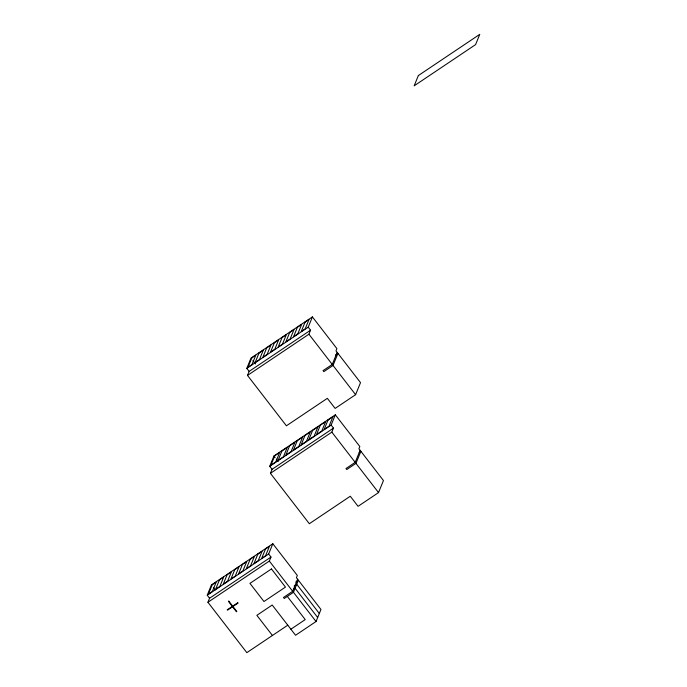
<?xml version="1.0" encoding="UTF-8"?>
<svg xmlns="http://www.w3.org/2000/svg" width="687" height="687" viewBox="0 0 687 687"><rect width="100%" height="100%" fill="white"/><g stroke="black" fill="none" stroke-linecap="round" stroke-linejoin="round"><path stroke-width="1.03" d="M249.141 371.401L246.805 368.378L250.995 358.107L312.405 316.905L336.896 348.618L335.986 350.851L360.52 382.625L355.6 394.682L335.136 408.413L327.347 398.34L286.41 425.803L247.5 375.42L249.141 371.401L310.55 330.198L308.214 327.175L312.405 316.905M247.5 375.42L308.91 334.217L310.55 330.198M287.784 625.179L246.839 652.65L207.929 602.267L209.569 598.248L207.234 595.225L211.424 584.955L272.833 543.752L297.325 575.457L296.415 577.69L320.958 609.472L316.037 621.52L295.565 635.26L272.215 605.024L256.861 615.329L272.43 635.484M272.069 469.315L269.733 466.293L273.924 456.022L335.333 414.819L359.825 446.524L358.915 448.757L383.449 480.539L378.537 492.588L358.064 506.328L350.284 496.246L309.339 523.717L270.429 473.334L272.069 469.315L333.478 428.113L331.143 425.09L335.333 414.819M337.18 352.397L332.259 364.453L323.045 370.628L323.826 371.641L333.032 365.458L337.952 353.401L335.445 355.085M207.234 595.225L268.643 554.023L272.833 543.752M207.929 602.267L269.338 561.064L270.979 557.045L268.643 554.023M270.429 473.334L331.838 432.132L333.478 428.113M297.608 579.235L292.688 591.292L283.473 597.475L284.255 598.48L293.469 592.297L298.381 580.249L295.753 582.009M360.108 450.303L355.188 462.36L345.973 468.543L346.755 469.547L355.96 463.364L360.881 451.316L359.207 452.432M246.805 368.378L308.214 327.175M269.733 466.293L331.143 425.09M209.569 598.248L270.979 557.045M294.113 586.028L296.741 584.268L319.318 613.491M293.349 589.463L295.101 588.278L317.677 617.501M290.893 629.215L305.226 619.597L287.321 596.419M308.91 334.217L355.6 394.682M331.838 432.132L378.537 492.588M252.928 360.615L255.504 363.955M273.924 456.022L275.092 457.533M276.26 459.045L278.218 461.578M269.338 561.064L316.037 621.52M213.356 587.454L215.297 589.961M251.837 357.867L248.007 367.244L251.94 364.608L255.77 355.231L251.837 357.867M258.999 353.066L255.178 362.444L259.437 359.584L263.258 350.207L258.999 353.066M266.676 347.914L262.855 357.292L267.106 354.432L270.936 345.054L266.676 347.914M274.353 342.761L270.523 352.139L274.783 349.279L278.613 339.902L274.353 342.761M282.031 337.609L278.201 346.987L282.46 344.135L286.29 334.758L282.031 337.609M289.708 332.465L285.878 341.843L290.137 338.983L293.967 329.605L289.708 332.465M297.385 327.313L293.555 336.69L297.815 333.83L301.645 324.453L297.385 327.313M305.062 322.16L301.232 331.538L305.165 328.901L308.987 319.524L305.062 322.16M418.357 75.553L414.167 85.823L475.576 44.621L479.766 34.35L418.357 75.553M212.266 584.714L208.444 594.092L212.369 591.455L216.199 582.078L212.266 584.714M219.436 579.905L215.606 589.283L219.866 586.423L223.687 577.046L219.436 579.905M274.766 455.782L270.944 465.159L275.856 461.862L279.678 452.484L274.766 455.782M227.105 574.753L223.284 584.13L227.543 581.279L231.364 571.902L227.105 574.753M281.928 450.973L278.106 460.35L283.43 456.778L287.252 447.4L281.928 450.973M234.782 569.609L230.961 578.986L235.212 576.127L239.042 566.749L234.782 569.609M289.605 445.82L285.783 455.198L291.099 451.625L294.929 442.256L289.605 445.82M242.459 564.456L238.638 573.834L242.889 570.974L246.719 561.597L242.459 564.456M297.282 440.676L293.461 450.054L298.776 446.481L302.606 437.104L297.282 440.676M250.137 559.304L246.307 568.681L250.566 565.822L254.396 556.444L250.137 559.304M304.959 435.524L301.129 444.901L306.454 441.329L310.284 431.951L304.959 435.524M257.814 554.151L253.984 563.529L258.243 560.678L262.073 551.3L257.814 554.151M312.637 430.371L308.807 439.749L314.131 436.176L317.961 426.799L312.637 430.371M265.491 549.007L261.661 558.385L265.594 555.74L269.416 546.371L265.491 549.007M320.314 425.219L316.484 434.596L321.808 431.024L325.638 421.655L320.314 425.219M327.991 420.075L324.161 429.452L329.073 426.155L332.903 416.777L327.991 420.075M271.451 568.948L249.956 583.375L263.971 601.511L285.457 587.093L271.451 568.948M228.831 601.151L228.436 601.417L236.431 611.756L236.817 611.499L228.831 601.151M237.736 602.739L227.225 609.79L227.526 610.168L238.028 603.126L237.736 602.739"/></g></svg>
